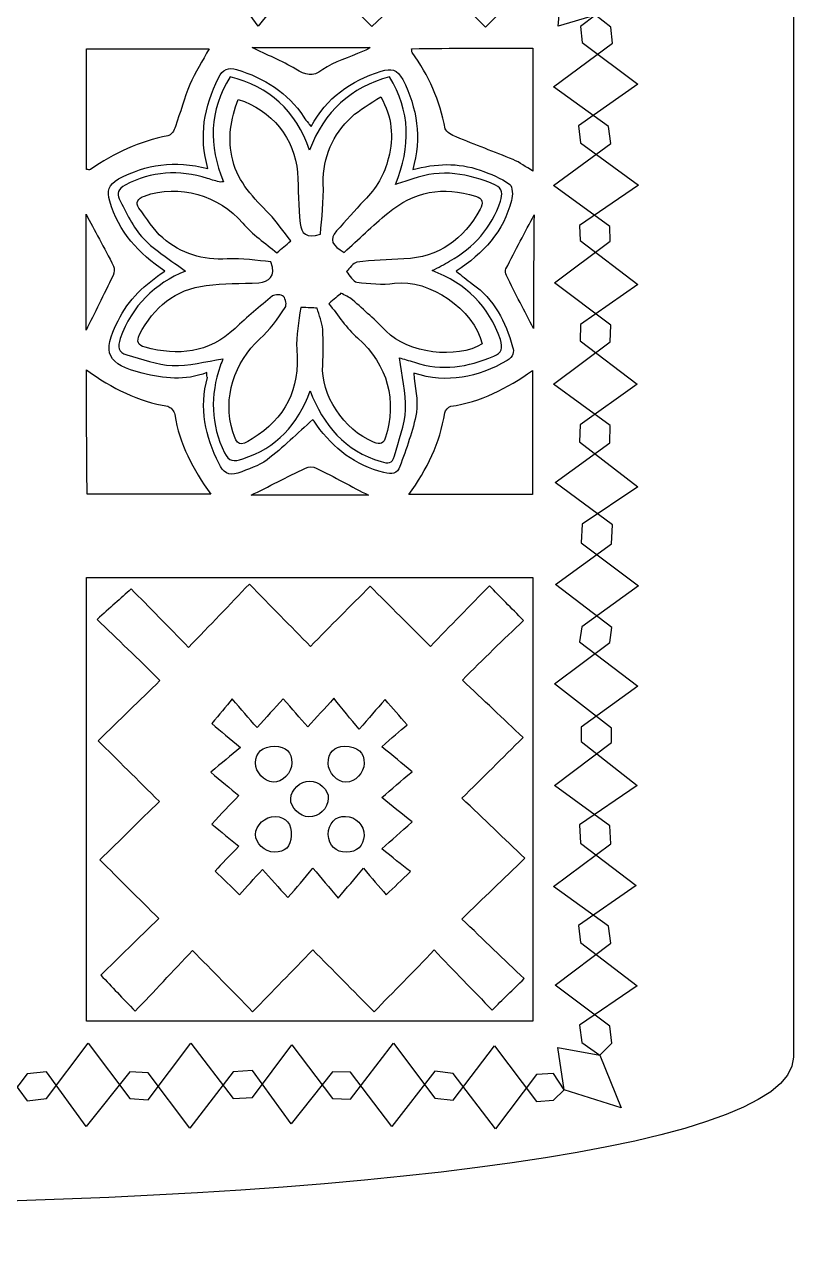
# Model space of a CAD drawing. Extents: x 10 to 233, y 268 to 515.
# Drawn here: x 191.7 to 233.5, y 267.7 to 334.5 of the extents above; entities that cross this region are included whole.
import ezdxf

# ---------------------------------------------------------------- set-up
doc = ezdxf.new("R2010")
doc.units = 0
doc.layers.add('Lid', color=7, linetype='CONTINUOUS')

msp = doc.modelspace()

# ---------------------------------------------------------------- linework, layer by layer
at = {"layer": 'Lid', "color": 1}
msp.add_lwpolyline([(230.490219, 503.357203), (233.49054, 503.357203), (233.49054, 278.354297)], dxfattribs=at)
at = {"layer": 'Lid', "color": 7}
for points in [[(206.764701, 337.435929), (204.376138, 334.445249), (202.29228, 337.315861)], [(189.518088, 279.065288), (191.81138, 275.991105), (192.861948, 276.111165), (195.131124, 279.12532), (197.394402, 276.111165), (198.384938, 276.051133), (200.714143, 279.12532), (203.007445, 276.111165), (204.05801, 276.171198), (206.207122, 279.03527), (208.410367, 276.111165), (209.400904, 276.081144), (211.730112, 279.125313), (213.99339, 276.141176), (214.983926, 276.021108), (217.223084, 278.975231), (219.516379, 275.961076), (220.446884, 276.021108), (221.027256, 276.589095), (220.681993, 278.887798), (222.951578, 278.472346), (223.618702, 279.125232), (223.498634, 280.055736), (220.524869, 282.277015), (223.558666, 284.558172), (223.438602, 285.488676), (220.434822, 287.64993), (223.558666, 289.961094), (223.498634, 290.951634), (220.494854, 293.142902), (223.58868, 295.484087), (223.58868, 296.264509), (220.494854, 298.665889), (223.498634, 300.917031), (223.618702, 301.727467), (220.554883, 304.068814), (223.58868, 306.289935), (223.648716, 307.310489), (220.524869, 309.621822), (223.498634, 311.78291), (223.528655, 312.713418), (220.434822, 314.964715), (223.528655, 317.27589), (223.558676, 318.176373), (220.494862, 320.487702), (223.528662, 322.738844), (223.498641, 323.549284), (220.434829, 325.770563), (223.558676, 328.051712), (223.438612, 328.982217), (220.434829, 331.143467), (223.648723, 333.51467), (223.558676, 334.385142), (222.716063, 335.02906), (220.693338, 334.440193), (220.877407, 336.43415)], [(212.900752, 336.636432), (210.559486, 334.415231), (208.278252, 336.696468)], [(219.024064, 336.666454), (216.742834, 334.38522), (214.491614, 336.666454)], [(222.716063, 335.02906), (221.913233, 334.428703), (222.003279, 333.558235), (225.027244, 331.293567), (221.793168, 329.025778), (221.913233, 328.095277), (225.057259, 325.800602), (221.853201, 323.592848), (221.883222, 322.782408), (225.027248, 320.39768), (221.913233, 318.219941), (221.883211, 317.319451), (224.997216, 314.964733), (221.883211, 312.756979), (221.85319, 311.826479), (225.027237, 309.381714), (222.003272, 307.354057), (221.94324, 306.333506), (225.057252, 304.008803), (221.973258, 301.771035), (221.85319, 300.960592), (225.027234, 298.545845), (221.94324, 296.308077), (221.94324, 295.527655), (224.997213, 293.14292), (221.85319, 290.995198), (221.913226, 290.004665), (224.93718, 287.70998), (221.793161, 285.532244), (221.913226, 284.60174), (224.997213, 282.247026), (221.85319, 280.099301), (221.973258, 279.1688), (222.951578, 278.472346), (224.112439, 275.617481), (221.027256, 276.589095), (220.446813, 277.486925), (219.516305, 277.426892), (217.283042, 274.472813), (214.983852, 277.486925), (213.993319, 277.606993), (211.639984, 274.592877), (209.400833, 277.54696), (208.410293, 277.576982), (206.177027, 274.742966), (204.05794, 277.637014), (203.007371, 277.576982), (200.654033, 274.502838), (198.384864, 277.516953), (197.394335, 277.576982), (195.010979, 274.592888), (192.861878, 277.576982), (191.811305, 277.456921), (189.578039, 274.532855)]]:
    msp.add_lwpolyline(points, dxfattribs=at)
for points in [[(204.045949, 333.274633)], [(219.324211, 333.244615)], [(195.041078, 326.641035)], [(195.011056, 324.209726)], [(205.0665, 321.628335)], [(219.354222, 317.996364)], [(195.041071, 315.745141)], [(201.584608, 315.59508)], [(207.197651, 314.604551)], [(210.379375, 308.931454)], [(212.570563, 308.961468)], [(219.324214, 304.459032)], [(218.813943, 302.117766)], [(205.276614, 295.274061)], [(209.088678, 295.274061)], [(207.167637, 293.383038)], [(212.750659, 291.161833)], [(206.177101, 290.411425)], [(209.178728, 289.510942)]]:
    msp.add_lwpolyline(points, close=True, dxfattribs=at)
for points in [[(195.041078, 326.641035), (195.041078, 328.832219), (195.041078, 330.993389), (195.041078, 333.214594)], [(195.041078, 333.214594), (197.262279, 333.214594), (199.453463, 333.214594), (201.704679, 333.214594)], [(201.704679, 333.214594), (201.344483, 332.554236), (200.954272, 331.923896), (200.654111, 331.263535)], [(206.417229, 332.103997), (205.666822, 332.554243), (204.826367, 332.884419), (204.045949, 333.274633)], [(204.045949, 333.274626), (206.117068, 333.274626), (208.248224, 333.274626), (210.469422, 333.274626)], [(210.049196, 333.064515), (209.32881, 332.734336), (208.518367, 332.524222), (207.88803, 332.073975)], [(210.469422, 333.274626), (210.259311, 333.154562), (210.169264, 333.094529), (210.049196, 333.064515)], [(212.720638, 333.214594), (214.911825, 333.244615), (217.072998, 333.244615), (219.324211, 333.244615)], [(212.750659, 333.004483), (212.720638, 333.064515), (212.750659, 333.124544), (212.720638, 333.214594)], [(214.551636, 328.862237), (214.251475, 330.393067), (213.651149, 331.773814), (212.750659, 333.004483)], [(219.324214, 333.244612), (219.324214, 330.993389), (219.324214, 328.832219), (219.324214, 326.550985)], [(202.214955, 331.623725), (202.455087, 332.103986), (202.755248, 332.22405), (203.205495, 332.073968)], [(201.644651, 326.70106), (201.134368, 328.442001), (201.434533, 330.062881), (202.214955, 331.623725)], [(202.845298, 331.683764), (201.704679, 329.852773), (201.674661, 327.931736), (202.485105, 325.980681)], [(207.167637, 327.691604), (206.417229, 329.882791), (204.97645, 331.143474), (202.845298, 331.683764)], [(203.205495, 332.073968), (204.706303, 331.623725), (205.96699, 330.843299), (206.867476, 329.49257)], [(207.88803, 332.073975), (207.317716, 331.65375), (206.957523, 331.773814), (206.417229, 332.103997)], [(211.519994, 331.683764), (209.418857, 331.113453), (207.978077, 329.822756), (207.167637, 327.691604)], [(207.257687, 328.982294), (208.098141, 330.543142), (209.388839, 331.473643), (211.069747, 331.983922)], [(211.069747, 331.983922), (211.610044, 332.164015), (211.940223, 332.103986), (212.24038, 331.533675)], [(211.850176, 325.830602), (212.690631, 327.901715), (212.660609, 329.822756), (211.519994, 331.683764)], [(212.24038, 331.533675), (213.020809, 329.972831), (213.290956, 328.381969), (212.780677, 326.641025)], [(200.654111, 331.263535), (200.353946, 330.543149), (200.143835, 329.732709), (199.873689, 328.982301)], [(202.995377, 327.151307), (202.695216, 328.321944), (202.875312, 329.372516), (203.295541, 330.453102)], [(203.295541, 330.453102), (205.096518, 329.912806), (206.387215, 328.291929), (206.507279, 326.490956)], [(209.448875, 329.49258), (209.899118, 329.912806), (210.469422, 330.21297), (211.039733, 330.603181)], [(211.039733, 330.603181), (211.670076, 329.49258), (211.760123, 328.411994), (211.459962, 327.271375)], [(206.867476, 329.49257), (206.927508, 329.372509), (207.017555, 329.282455), (207.107601, 329.162391)], [(207.918041, 325.890635), (207.88802, 327.331411), (208.42832, 328.532062), (209.448875, 329.49258)], [(199.873689, 328.982301), (199.813656, 328.77219), (199.633556, 328.50204), (199.453463, 328.472026)], [(207.107601, 329.162391), (207.137623, 329.102362), (207.167637, 329.072341), (207.257687, 328.982294)], [(215.151961, 328.411994), (214.911829, 328.50204), (214.611668, 328.682144), (214.551636, 328.862237)], [(199.453463, 328.472026), (197.922637, 328.171865), (196.541886, 327.541522), (195.251192, 326.641035)], [(218.243635, 327.181328), (217.223081, 327.601557), (216.172515, 327.991765), (215.151961, 328.411994)], [(196.782018, 326.13076), (198.312845, 326.941189), (199.783639, 327.1513), (201.644651, 326.70106)], [(204.97645, 324.239744), (204.135995, 325.080198), (203.295541, 325.920656), (202.995377, 327.151307)], [(211.459962, 327.271375), (211.249851, 326.370889), (210.799601, 325.620488), (210.139247, 324.960134)], [(212.780677, 326.641025), (214.041357, 326.971207), (215.242008, 327.031239), (216.442655, 326.611039)], [(219.324214, 326.550985), (218.93401, 326.791114), (218.603828, 327.031246), (218.243635, 327.181328)], [(195.251192, 326.641035), (195.191156, 326.611049), (195.131124, 326.641035), (195.041078, 326.641035)], [(201.614629, 326.160806), (200.053789, 326.64106), (198.582988, 326.551013), (197.142211, 325.800613)], [(202.335023, 325.950695), (202.09489, 326.010727), (201.854762, 326.070759), (201.614629, 326.160806)], [(206.507279, 326.490956), (206.567315, 325.560456), (206.567315, 324.629951), (206.657362, 323.699447)], [(217.283113, 325.800588), (215.812319, 326.430921), (214.341521, 326.701067), (212.780677, 326.130767)], [(216.442655, 326.611039), (217.01297, 326.400924), (217.583277, 326.19081), (218.063535, 325.83062)], [(196.301757, 324.930109), (196.151675, 325.470399), (196.211711, 325.800577), (196.782018, 326.13076)], [(197.142211, 325.800613), (196.752, 325.590502), (196.691972, 325.320352), (196.812033, 325.050205)], [(198.192784, 325.200263), (200.053789, 325.890635), (202.274987, 325.230249), (203.53567, 323.729469)], [(202.485105, 325.980681), (202.425069, 325.980681), (202.365037, 325.950695), (202.335023, 325.950695)], [(207.767963, 323.129143), (207.827995, 323.969597), (207.948059, 324.930116), (207.918041, 325.890635)], [(211.429944, 324.269755), (212.840706, 325.470406), (214.431568, 325.740556), (216.202526, 325.200263)], [(212.780677, 326.130767), (212.51053, 326.040717), (212.21037, 325.950667), (211.850176, 325.830602)], [(217.553259, 324.930116), (217.673324, 325.290309), (217.673324, 325.620488), (217.283113, 325.800588)], [(218.063535, 325.83062), (218.213617, 325.710556), (218.243635, 325.230295), (218.153585, 324.960151)], [(199.303381, 321.118042), (197.862605, 322.07856), (196.782018, 323.2492), (196.301757, 324.930109)], [(196.812033, 325.050205), (197.202247, 324.299797), (197.56244, 323.489364), (198.132751, 322.889039)], [(197.892619, 324.539901), (197.682508, 324.840069), (197.832583, 325.080198), (198.192784, 325.200263)], [(210.139247, 324.960134), (209.628968, 324.419841), (209.14871, 323.849529), (208.638435, 323.309236)], [(214.791764, 321.658342), (216.11248, 322.40875), (217.073002, 323.459322), (217.553259, 324.930116)], [(218.153585, 324.960151), (217.73336, 323.279239), (216.622755, 322.078592), (215.151961, 321.11807)], [(216.202526, 325.200263), (216.592741, 325.080198), (216.652777, 324.810052), (216.442655, 324.479876)], [(195.011056, 317.906314), (195.011056, 319.977434), (195.011056, 322.198639), (195.011056, 324.209726)], [(195.01106, 324.209726), (195.461303, 323.369268), (196.0016, 322.378735), (196.511872, 321.388195)], [(199.183313, 322.919029), (198.673034, 323.369268), (198.312845, 323.999615), (197.892619, 324.539901)], [(206.147083, 322.768946), (205.756872, 323.249207), (205.396675, 323.789494), (204.97645, 324.239744)], [(209.058664, 322.138603), (209.809068, 322.828975), (210.58949, 323.579383), (211.429944, 324.269755)], [(216.442655, 324.479876), (215.542172, 322.828975), (214.221457, 321.868456), (212.300416, 321.77841)], [(217.853413, 321.238117), (218.363689, 322.258667), (218.903982, 323.249207), (219.384243, 324.179708)], [(219.384243, 324.179708), (219.354222, 322.168621), (219.354222, 320.037469), (219.354222, 317.996364)], [(203.53567, 323.729469), (204.045949, 323.099122), (204.766339, 322.648882), (205.396675, 322.108589)], [(206.657362, 323.699447), (206.717394, 323.189172), (206.987541, 322.858993), (207.767963, 323.129143)], [(198.132751, 322.889039), (198.793102, 322.198664), (199.663574, 321.688385), (200.413982, 321.118081)], [(202.695216, 321.77841), (201.3745, 321.718378), (200.17385, 322.048557), (199.183313, 322.919029)], [(208.638435, 323.309236), (208.218209, 322.828975), (208.398302, 322.4988), (209.058664, 322.138603)], [(205.396675, 322.108589), (205.696843, 322.378735), (205.846922, 322.4988), (206.147083, 322.768946)], [(205.0665, 321.628328), (204.316092, 321.688363), (203.505656, 321.838442), (202.695216, 321.77841)], [(204.406142, 320.487712), (204.946435, 320.547748), (205.366664, 320.787881), (205.0665, 321.628335)], [(209.749036, 321.598313), (209.538921, 321.568292), (209.358821, 321.268135), (209.178728, 321.088034)], [(212.300416, 321.77841), (211.429944, 321.748389), (210.58949, 321.718378), (209.749036, 321.598313)], [(213.831242, 321.148067), (214.191439, 321.328167), (214.491603, 321.478249), (214.791764, 321.658342)], [(196.48185, 320.877924), (195.971575, 319.827351), (195.4613, 318.806801), (195.011056, 317.906314)], [(196.511872, 321.388195), (196.571904, 321.268135), (196.541858, 321.028002), (196.48185, 320.877924)], [(196.752, 318.416582), (197.322312, 319.587215), (198.222798, 320.397652), (199.303381, 321.118042)], [(200.413982, 321.118081), (198.763088, 320.427705), (197.502405, 319.257068), (196.872065, 317.456096)], [(209.178728, 321.088034), (209.358821, 320.877924), (209.538921, 320.547741), (209.749036, 320.51773)], [(217.553259, 317.396039), (216.922916, 319.227026), (215.692254, 320.427677), (213.831242, 321.148067)], [(215.151961, 321.11807), (215.452122, 320.877941), (215.722269, 320.637812), (216.02243, 320.427694)], [(217.883435, 320.877924), (217.82341, 320.997988), (217.793388, 321.148067), (217.853413, 321.238117)], [(219.354236, 317.996364), (218.873975, 318.926868), (218.363696, 319.887387), (217.883435, 320.877924)], [(197.922637, 317.666189), (198.703056, 319.167001), (199.843674, 320.127519), (201.554597, 320.337637)], [(201.554597, 320.337637), (202.485105, 320.457702), (203.445623, 320.427687), (204.406142, 320.487712)], [(209.749036, 320.51773), (210.409397, 320.427677), (211.129783, 320.367648), (211.790141, 320.457695)], [(211.790141, 320.457695), (213.68116, 320.697823), (216.11248, 319.046929), (216.562723, 317.15591)], [(216.02243, 320.427694), (217.223081, 319.58724), (217.82341, 318.356578), (218.213617, 317.005845)], [(205.156546, 319.767326), (204.466174, 319.197019), (203.775802, 318.626707), (203.115441, 317.996368)], [(205.756872, 319.737305), (205.636807, 319.857373), (205.276614, 319.857373), (205.156546, 319.767326)], [(205.846922, 319.136983), (205.936972, 319.257047), (205.876943, 319.617244), (205.756872, 319.737305)], [(208.87856, 319.917401), (208.698467, 319.737301), (208.518367, 319.61724), (208.218209, 319.347094)], [(209.508903, 319.557208), (209.32881, 319.707287), (209.088678, 319.797337), (208.87856, 319.917401)], [(211.339897, 317.846282), (210.76959, 318.446607), (210.139247, 318.986894), (209.508903, 319.557208)], [(204.466174, 317.42606), (205.006468, 317.906321), (205.426693, 318.536657), (205.846922, 319.136983)], [(206.687376, 319.136983), (206.597326, 318.386579), (206.417229, 317.606153), (206.477262, 316.855745)], [(207.587862, 319.106961), (207.347734, 319.106961), (207.107601, 319.136983), (206.687376, 319.136983)], [(207.88803, 317.936328), (207.858009, 318.326543), (207.677913, 318.716754), (207.587862, 319.106961)], [(208.218209, 319.347094), (208.728485, 318.716754), (209.178728, 317.996364), (209.77905, 317.486089)], [(198.072716, 315.565041), (196.151675, 316.045298), (195.851514, 316.645624), (196.752, 318.416582)], [(198.222798, 316.975817), (197.832583, 317.095881), (197.742537, 317.275978), (197.922637, 317.666189)], [(203.115441, 317.996368), (201.674661, 316.645635), (200.023767, 316.495556), (198.222798, 316.975817)], [(207.88803, 316.015288), (207.918052, 316.645631), (207.918052, 317.275974), (207.88803, 317.936328)], [(209.77905, 317.486089), (211.459962, 316.015288), (211.910202, 314.034218), (211.30988, 312.083163)], [(216.562723, 317.15591), (215.181975, 316.315456), (212.51053, 316.645631), (211.339897, 317.846282)], [(196.872065, 317.456096), (196.721986, 317.005852), (196.752, 316.675674), (197.232262, 316.555606)], [(202.995377, 312.383328), (202.425069, 314.214318), (203.08543, 316.165373), (204.466174, 317.42606)], [(206.477262, 316.855745), (206.657362, 314.694579), (205.846922, 313.103721), (204.045949, 311.993117)], [(217.193063, 316.495549), (217.613295, 316.675649), (217.703342, 316.915778), (217.553259, 317.396039)], [(218.213617, 317.005845), (218.303667, 316.705681), (218.273649, 316.465549), (217.913456, 316.255438)], [(197.232262, 316.555606), (198.042701, 316.345495), (198.883156, 316.015316), (199.693589, 315.985302)], [(199.693589, 315.985302), (200.594075, 315.955315), (201.524583, 316.195412), (202.455087, 316.345495)], [(202.455087, 316.345495), (202.425066, 316.255445), (202.365037, 316.105366), (202.305001, 315.955284)], [(212.390463, 313.583972), (212.420484, 314.514476), (212.180352, 315.44498), (212.060287, 316.405502)], [(212.060287, 316.405502), (212.270402, 316.345466), (212.570563, 316.25542), (212.870724, 316.16537)], [(217.913456, 316.255438), (216.322594, 315.324933), (214.6717, 314.994758), (212.840706, 315.565066)], [(212.870724, 316.16537), (214.371539, 315.655095), (215.782301, 315.895223), (217.193063, 316.495549)], [(195.071092, 308.991489), (195.041071, 311.182673), (195.041071, 313.403875), (195.041071, 315.745141)], [(195.041078, 315.745141), (196.421825, 314.72459), (197.862605, 314.034218), (199.453463, 313.764068)], [(201.584615, 315.595062), (200.383964, 315.144816), (199.243349, 315.26488), (198.072716, 315.565041)], [(201.614629, 315.324933), (201.584608, 315.354955), (201.584608, 315.444998), (201.584608, 315.59508)], [(202.305001, 315.955284), (201.764715, 314.364422), (201.794726, 312.773556), (202.545134, 311.24273)], [(210.649522, 311.813013), (209.028642, 312.473374), (207.767963, 314.424426), (207.88803, 316.015288)], [(212.840706, 315.565066), (212.900742, 314.814658), (213.080835, 314.094268), (212.990788, 313.43391)], [(214.851797, 313.764068), (216.472676, 314.0042), (217.913456, 314.72459), (219.294204, 315.71513)], [(219.294204, 315.71513), (219.294204, 313.433896), (219.294204, 311.242709), (219.294204, 308.961468)], [(202.244976, 310.642398), (201.494568, 312.143209), (201.16439, 313.674039), (201.614629, 315.324933)], [(203.53567, 310.912551), (205.366664, 311.482862), (206.537297, 312.773556), (207.197651, 314.604551)], [(207.197651, 314.604526), (207.918041, 312.743514), (209.088678, 311.332755), (211.069747, 310.762448)], [(199.453463, 313.764068), (199.603542, 313.734047), (199.813656, 313.493921), (199.843674, 313.313828)], [(211.790141, 311.062605), (212.000252, 311.90306), (212.360448, 312.743514), (212.390463, 313.583972)], [(214.521614, 313.403875), (214.551636, 313.553957), (214.731736, 313.734054), (214.851797, 313.764068)], [(199.843674, 313.313828), (200.083803, 311.722966), (200.834207, 310.342215), (201.794726, 308.991489)], [(207.347734, 313.043699), (206.507279, 312.293292), (205.726857, 311.51287), (204.856389, 310.852512)], [(207.557848, 312.743535), (207.467802, 312.893617), (207.347734, 313.043699), (207.347734, 313.043699)], [(212.990788, 313.43391), (212.810695, 312.443374), (212.42048, 311.452837), (212.090305, 310.492315)], [(212.570563, 308.961468), (213.561096, 310.342215), (214.281489, 311.782995), (214.521614, 313.403875)], [(204.045949, 311.993117), (203.355573, 311.572888), (203.235506, 311.602906), (202.995377, 312.383328)], [(211.21983, 310.162137), (209.658989, 310.552351), (208.488356, 311.452837), (207.557848, 312.743535)], [(211.30988, 312.083163), (211.21983, 311.752984), (211.039733, 311.662934), (210.649522, 311.813013)], [(202.545134, 311.24273), (202.785262, 310.762473), (203.055409, 310.732455), (203.53567, 310.912551)], [(204.856389, 310.852512), (204.406142, 310.522333), (203.835835, 310.342237), (203.265523, 310.132122)], [(211.069747, 310.762448), (211.429944, 310.64238), (211.670076, 310.64238), (211.790141, 311.062605)], [(203.265523, 310.132122), (202.785262, 309.952026), (202.455087, 310.192158), (202.244976, 310.642398)], [(203.985913, 308.931454), (204.916414, 309.381693), (205.936968, 309.92199), (206.957523, 310.402251)], [(206.957523, 310.402251), (207.107601, 310.492301), (207.377752, 310.492301), (207.527834, 310.402251)], [(207.527834, 310.402251), (208.518367, 309.92199), (209.478889, 309.381693), (210.379375, 308.931454)], [(212.090305, 310.492315), (211.940223, 310.102104), (211.640055, 310.042072), (211.21983, 310.162137)], [(201.794726, 308.991489), (199.54351, 308.991489), (197.322312, 308.991489), (195.071092, 308.991489)], [(210.379375, 308.931454), (208.308256, 308.931454), (206.057036, 308.931454), (203.985913, 308.931454)], [(219.294204, 308.961468), (217.103016, 308.961468), (214.881814, 308.961468), (212.570563, 308.961468)], [(195.041078, 280.325967), (195.041078, 288.37032), (195.041078, 296.384662), (195.041078, 304.459032)], [(195.041078, 304.459032), (203.145459, 304.459032), (211.189815, 304.459032), (219.324214, 304.459032)], [(203.895867, 304.098836), (202.81528, 302.95822), (201.764715, 301.877634), (200.594075, 300.646969)], [(207.227669, 300.707001), (206.117068, 301.817602), (205.0665, 302.898188), (203.895867, 304.098836)], [(219.324214, 304.459032), (219.324214, 296.414676), (219.324214, 288.400338), (219.324214, 280.325967)], [(197.47239, 303.828696), (196.902083, 303.318414), (196.301757, 302.808138), (195.611385, 302.177795)], [(200.594075, 300.646969), (199.483478, 301.787587), (198.432905, 302.868174), (197.47239, 303.828696)], [(210.469422, 303.978771), (209.388839, 302.898188), (208.308256, 301.817602), (207.227669, 300.707001)], [(213.741196, 300.707001), (212.630595, 301.817602), (211.550008, 302.898188), (210.469422, 303.978771)], [(216.952934, 304.008789), (215.902369, 302.928203), (214.821782, 301.817602), (213.741196, 300.707001)], [(218.813943, 302.117766), (218.123567, 302.808138), (217.553259, 303.378446), (216.952934, 304.008789)], [(195.611385, 302.177795), (196.721986, 301.097212), (197.832583, 300.046643), (199.033234, 298.845992)], [(215.482136, 298.87601), (216.622755, 300.016625), (217.703342, 301.067198), (218.813943, 302.117766)], [(199.033234, 298.845992), (197.922637, 297.765409), (196.842054, 296.714841), (195.671417, 295.574222)], [(218.783928, 295.754322), (217.703342, 296.774873), (216.622755, 297.795427), (215.482136, 298.87601)], [(202.965362, 297.855456), (202.605169, 297.405213), (202.274987, 297.015002), (201.854762, 296.50473)], [(204.316092, 296.294612), (203.865849, 296.804887), (203.445623, 297.285148), (202.965362, 297.855456)], [(205.726857, 297.855456), (205.246596, 297.315166), (204.826367, 296.864923), (204.316092, 296.294612)], [(207.077587, 296.32463), (206.627344, 296.834909), (206.237133, 297.285148), (205.726857, 297.855456)], [(208.488356, 297.885474), (207.978077, 297.315166), (207.557848, 296.864923), (207.077587, 296.32463)], [(209.8691, 296.204562), (209.388839, 296.774873), (208.968613, 297.285148), (208.488356, 297.885474)], [(211.279862, 297.825441), (210.799601, 297.285148), (210.409397, 296.804887), (209.8691, 296.204562)], [(212.480513, 296.444694), (212.060287, 296.924955), (211.700091, 297.315166), (211.279862, 297.825441)], [(201.854762, 296.50473), (202.365037, 296.084501), (202.81528, 295.694286), (203.415609, 295.214025)], [(211.099769, 295.244043), (211.640055, 295.724301), (212.090305, 296.114515), (212.480513, 296.444694)], [(195.671417, 295.574222), (196.721986, 294.523653), (197.802573, 293.473088), (199.003217, 292.272434)], [(215.452122, 292.452534), (216.592741, 293.563135), (217.643306, 294.6137), (218.783928, 295.754322)], [(203.415609, 295.214025), (202.875312, 294.763782), (202.395051, 294.373571), (201.794726, 293.863296)], [(204.226042, 294.373571), (204.226042, 294.943882), (204.616257, 295.274061), (205.276614, 295.274061)], [(205.276614, 295.274061), (205.876936, 295.274061), (206.207118, 294.943882), (206.207118, 294.373571)], [(208.188188, 294.343557), (208.188188, 294.943882), (208.488356, 295.274061), (209.088678, 295.274061)], [(209.088678, 295.274061), (209.77905, 295.274061), (210.169264, 294.943882), (210.139247, 294.343557)], [(212.750659, 293.893313), (212.180352, 294.343557), (211.730108, 294.763782), (211.099769, 295.244043)], [(205.186564, 293.323002), (204.706303, 293.353024), (204.226042, 293.863296), (204.226042, 294.373571)], [(206.207118, 294.373571), (206.207118, 293.833281), (205.696843, 293.292988), (205.186564, 293.323002)], [(209.14871, 293.323002), (208.668449, 293.323002), (208.188188, 293.833281), (208.188188, 294.343557)], [(210.139247, 294.343557), (210.139247, 293.833281), (209.658989, 293.323002), (209.14871, 293.323002)], [(201.794726, 293.863296), (202.365037, 293.383038), (202.845298, 292.992827), (203.325556, 292.602612)], [(211.099769, 292.482548), (211.670076, 292.962809), (212.120316, 293.383038), (212.750659, 293.893313)], [(206.147083, 292.422516), (206.177104, 292.932791), (206.657362, 293.383038), (207.167637, 293.383038)], [(207.167637, 293.383038), (207.677913, 293.383038), (208.218209, 292.902777), (208.188188, 292.452534)], [(199.003217, 292.272434), (197.922637, 291.221869), (196.872065, 290.171293), (195.761468, 289.090713)], [(203.325556, 292.602612), (202.81528, 292.062323), (202.395051, 291.642094), (201.854762, 291.041768)], [(207.137623, 291.431979), (206.627344, 291.461966), (206.117068, 291.942255), (206.147083, 292.422516)], [(208.188188, 292.452534), (208.188188, 291.882223), (207.677913, 291.431979), (207.137623, 291.431979)], [(212.750659, 291.161833), (212.180352, 291.612076), (211.670076, 292.032308), (211.099769, 292.482548)], [(218.873975, 289.180763), (217.763374, 290.26135), (216.652777, 291.311915), (215.452122, 292.452534)], [(204.226042, 290.471461), (204.226042, 290.981736), (204.766339, 291.461997), (205.306629, 291.461997)], [(205.306629, 291.461997), (205.906954, 291.432011), (206.207118, 291.041768), (206.177101, 290.411425)], [(208.188188, 290.471461), (208.188188, 291.071786), (208.578402, 291.492012), (209.118692, 291.461997)], [(209.118692, 291.461997), (209.689003, 291.461997), (210.139247, 290.981736), (210.139247, 290.411425)], [(201.854762, 291.041768), (202.365037, 290.621543), (202.845298, 290.231329), (203.325556, 289.841121)], [(211.099769, 289.691035), (211.670076, 290.201314), (212.120316, 290.591525), (212.750659, 291.161833)], [(205.246596, 289.510942), (204.736321, 289.510942), (204.226042, 290.021218), (204.226042, 290.471461)], [(206.177101, 290.411425), (206.147079, 289.8111), (205.846922, 289.510942), (205.246596, 289.510942)], [(209.178728, 289.510942), (208.578402, 289.510942), (208.218209, 289.871135), (208.188188, 290.471461)], [(210.139247, 290.411425), (210.109225, 289.871135), (209.749036, 289.510942), (209.178728, 289.510942)], [(203.325556, 289.841121), (202.81528, 289.300828), (202.395051, 288.880599), (202.034855, 288.490388)], [(212.660609, 288.460374), (212.150334, 288.850581), (211.670076, 289.240792), (211.099769, 289.691035)], [(195.761468, 289.090713), (196.812033, 288.070163), (197.862605, 286.989576), (198.973202, 285.908989)], [(215.452122, 285.878975), (216.622755, 287.019594), (217.703342, 288.040141), (218.873975, 289.180763)], [(202.034855, 288.490388), (202.485105, 288.040141), (202.875312, 287.679948), (203.355573, 287.199687)], [(203.355573, 287.199687), (203.745781, 287.619916), (204.135995, 288.070163), (204.616257, 288.580438)], [(204.616257, 288.580438), (205.0665, 288.070163), (205.456711, 287.619916), (205.997001, 287.049605)], [(205.997001, 287.049605), (206.477262, 287.589901), (206.867476, 288.070163), (207.347734, 288.640467)], [(207.347734, 288.640467), (207.827995, 288.100177), (208.218209, 287.619916), (208.728485, 287.019594)], [(208.728485, 287.019594), (209.208742, 287.589901), (209.598953, 288.040141), (210.109229, 288.640467)], [(210.109229, 288.640467), (210.559472, 288.100177), (210.949683, 287.649934), (211.339897, 287.199687)], [(211.339897, 287.199687), (211.790141, 287.619916), (212.150334, 287.980112), (212.660609, 288.460374)], [(198.973202, 285.908989), (197.862605, 284.828406), (196.782018, 283.777838), (195.821496, 282.817316)], [(218.843957, 282.637219), (217.733356, 283.687788), (216.652777, 284.738356), (215.452122, 285.878975)], [(197.682508, 280.866261), (198.703056, 281.916829), (199.72361, 283.02743), (200.804196, 284.168045)], [(200.804196, 284.168045), (201.884776, 283.057448), (202.935348, 282.006876), (204.07596, 280.836243)], [(204.07596, 280.836243), (205.156546, 281.946847), (206.207118, 283.02743), (207.347734, 284.198063)], [(207.347734, 284.198063), (208.458335, 283.087459), (209.508903, 282.006876), (210.679536, 280.836243)], [(210.679536, 280.836243), (211.730108, 281.916829), (212.810695, 282.997412), (213.95131, 284.198063)], [(213.95131, 284.198063), (215.031893, 283.057448), (216.052451, 282.006876), (217.103016, 280.926293)], [(195.821496, 282.817316), (196.421825, 282.186976), (196.992129, 281.58665), (197.682508, 280.866261)], [(217.103016, 280.926293), (217.673324, 281.496604), (218.213617, 282.036894), (218.843957, 282.637219)], [(219.324214, 280.325967), (211.249851, 280.325967), (203.175477, 280.325967), (195.041078, 280.325967)]]:
    msp.add_open_spline(points, degree=3, dxfattribs=at)
at = {"layer": 'Lid', "color": 1}
msp.add_open_spline([(233.491105, 278.360339), (233.491105, 267.692326), (123.491206, 267.692326), (123.491206, 278.360339)], degree=3, dxfattribs=at)

doc.saveas('drawing.dxf')
